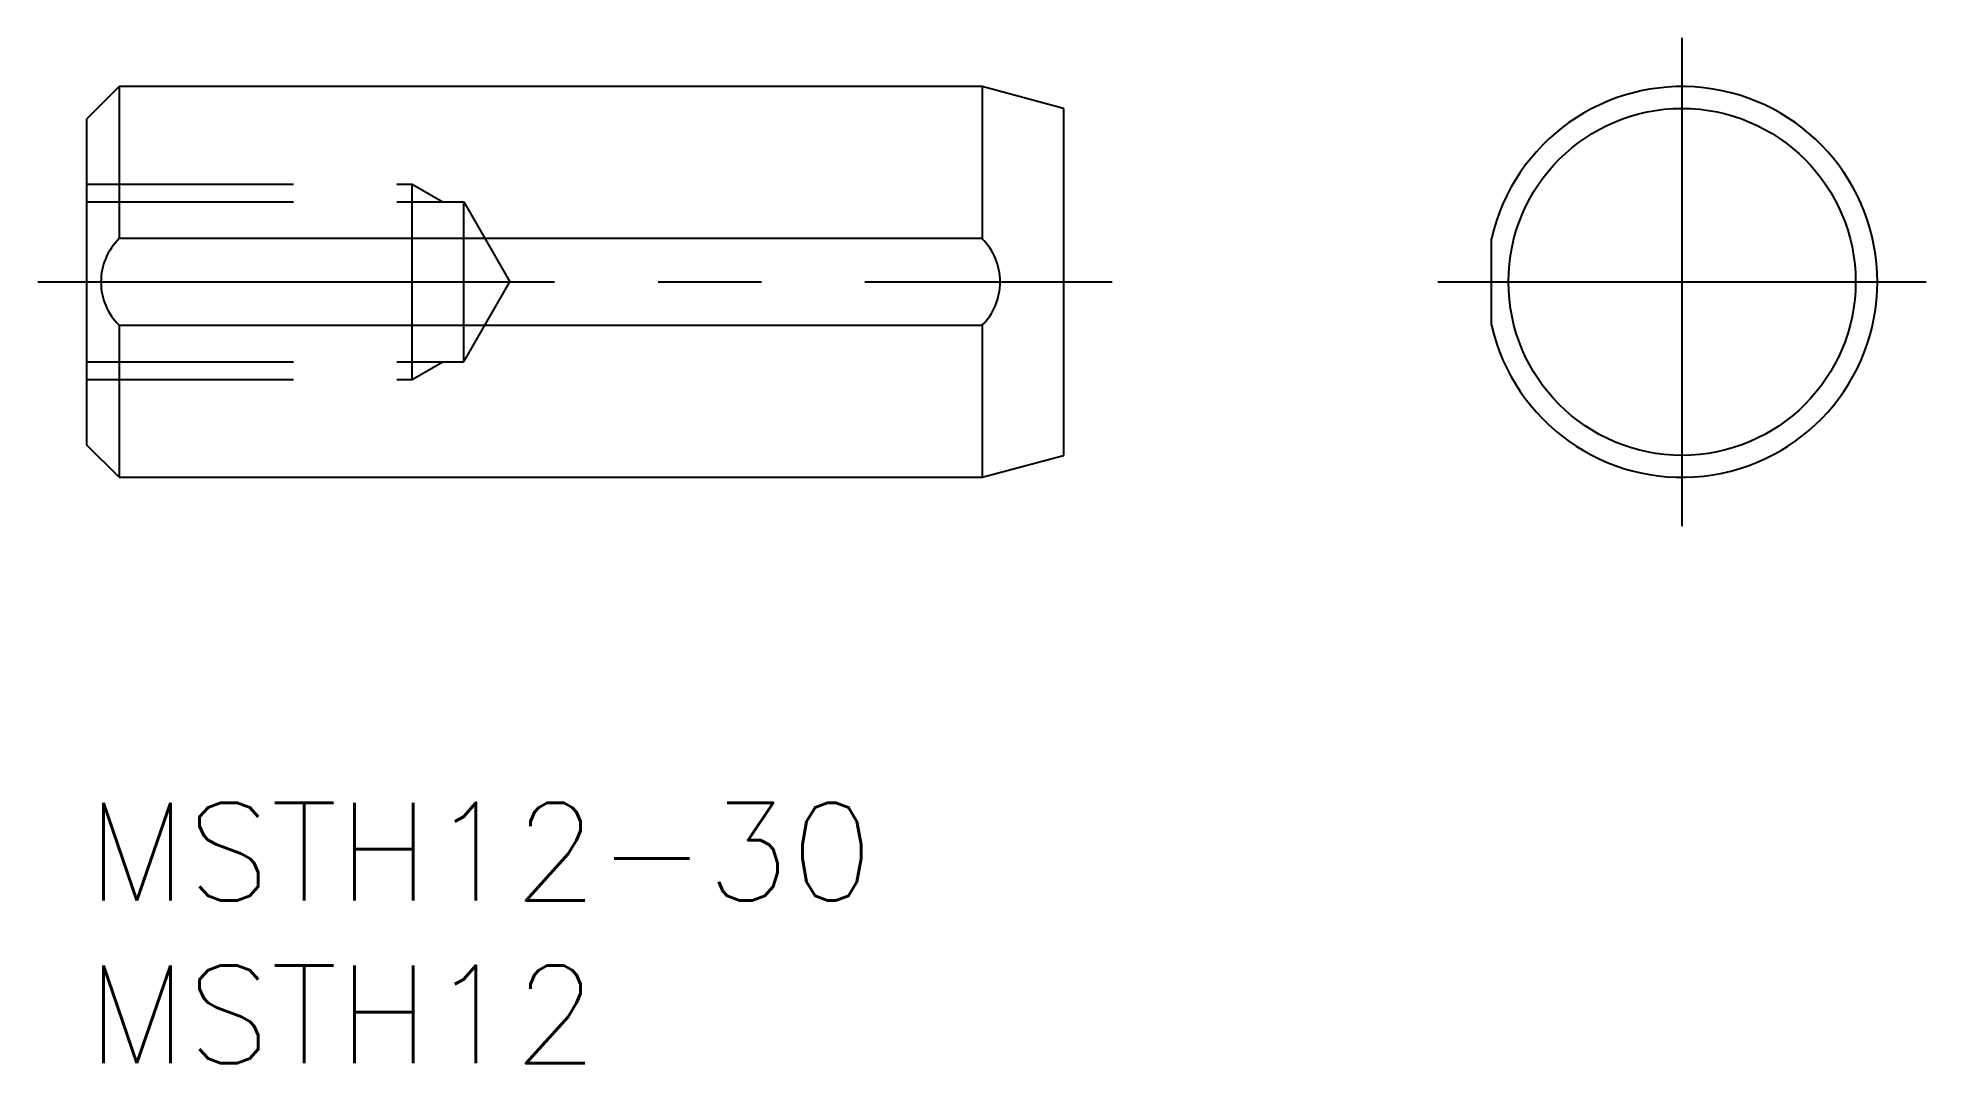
# Model space of a CAD drawing. Extents: x -1.5 to 56.5, y -8 to 23.5.
import ezdxf

# ---------------------------------------------------------------- set-up
doc = ezdxf.new("R2010")
doc.units = 0
doc.header["$LTSCALE"] = 0.5
doc.linetypes.add('CENTER', pattern=[50.8, 31.75, -6.35, 6.35, -6.35])
doc.linetypes.add('DASHED', pattern=[19.05, 12.7, -6.35])
for name, color, linetype in [('MSM_CENTER', 1, 'CENTER'), ('MSM_CONTINUOUS', 7, 'CONTINUOUS'), ('MSM_DASHED', 4, 'DASHED'), ('MSM_PART_NUMBER', 7, 'CONTINUOUS')]:
    doc.layers.add(name, color=color, linetype=linetype)
doc.styles.get("Standard").update_dxf_attribs({"font": 'txt.shx', "height": 3, "bigfont": 'bigfont.shx'})

# ---------------------------------------------------------------- blocks, each defined once
blk = doc.blocks.new('*U2')
at = {"layer": 'MSM_PART_NUMBER'}
blk.add_text('MSTH12-30', height=3, dxfattribs=at).set_placement((0, -3))
blk = doc.blocks.new('*U3')
at = {"layer": 'MSM_PART_NUMBER'}
blk.add_text('MSTH12', height=3, dxfattribs=at).set_placement((0, -8))

msp = doc.modelspace()

# ---------------------------------------------------------------- linework, layer by layer
at = {"layer": 'MSM_CENTER'}
for p, q in [((49, 8.5), (49, 23.5)), ((-1.5, 16), (31.5, 16)), ((41.5, 16), (56.5, 16))]:
    msp.add_line(p, q, dxfattribs=at)
at = {"layer": 'MSM_CONTINUOUS'}
for p, q in [((1, 22), (0, 21)), ((27.5, 22), (1, 22)), ((1, 22), (1, 17.333)), ((30, 21.33), (27.5, 22)), ((27.5, 22), (27.5, 17.333)), ((0, 21), (0, 11)), ((30, 21.33), (30, 10.67)), ((27.5, 17.333), (1, 17.333)), ((43.15, 14.667), (43.15, 17.333)), ((1, 14.667), (27.5, 14.667)), ((1, 14.667), (1, 10)), ((27.5, 14.667), (27.5, 10)), ((1, 10), (0, 11)), ((27.5, 10), (30, 10.67)), ((1, 10), (27.5, 10))]:
    msp.add_line(p, q, dxfattribs=at)
msp.add_circle((49, 16), 5.33, dxfattribs=at)
for centre, radius, start, end in [((49, 16), 6, 192.83857, 167.16143), ((2.31, 16), 1.869, 134.50198, 225.49802), ((26.191, 16), 1.868, 314.47707, 45.52293)]:
    msp.add_arc(centre, radius, start, end, dxfattribs=at)
at = {"layer": 'MSM_DASHED'}
for p, q in [((0, 19), (10, 19)), ((10, 13), (10, 19)), ((10, 19), (10.938, 18.458)), ((0, 18.458), (11.581, 18.458)), ((11.581, 13.541), (11.581, 18.458)), ((11.581, 18.458), (13, 16)), ((11.581, 13.541), (13, 16)), ((0, 13.541), (11.581, 13.541)), ((10, 13), (10.938, 13.541)), ((0, 13), (10, 13))]:
    msp.add_line(p, q, dxfattribs=at)

# ---------------------------------------------------------------- block references
at = {"layer": 'MSM_CONTINUOUS'}
for name in ['*U2', '*U3']:
    msp.add_blockref(name, (0, 0), dxfattribs=at)

doc.saveas('drawing.dxf')
